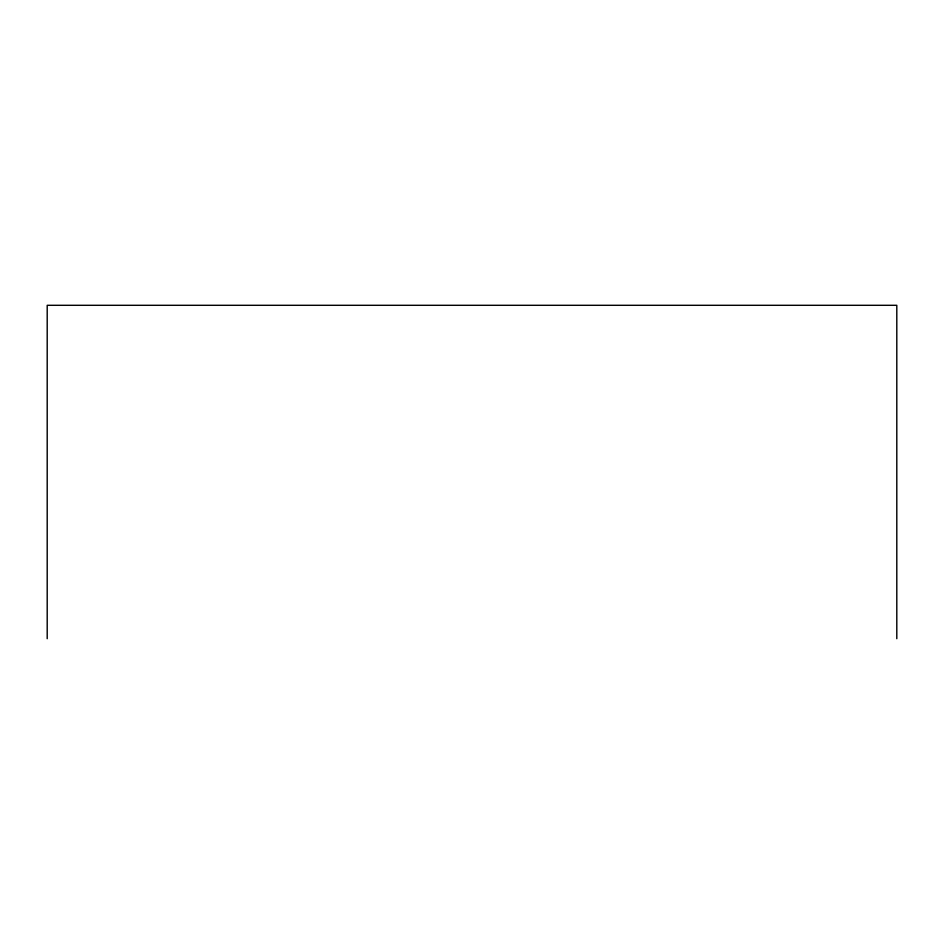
<?xml version="1.0" encoding="UTF-8"?>
<svg xmlns="http://www.w3.org/2000/svg" width="944" height="944" viewBox="0 0 944 944"><rect width="100%" height="100%" fill="white"/><g stroke="black" fill="none" stroke-linecap="round" stroke-linejoin="round"><path stroke-width="1.42" d="M896.8 638.699L896.8 305.301L47.2 305.301L47.2 638.699"/></g></svg>
